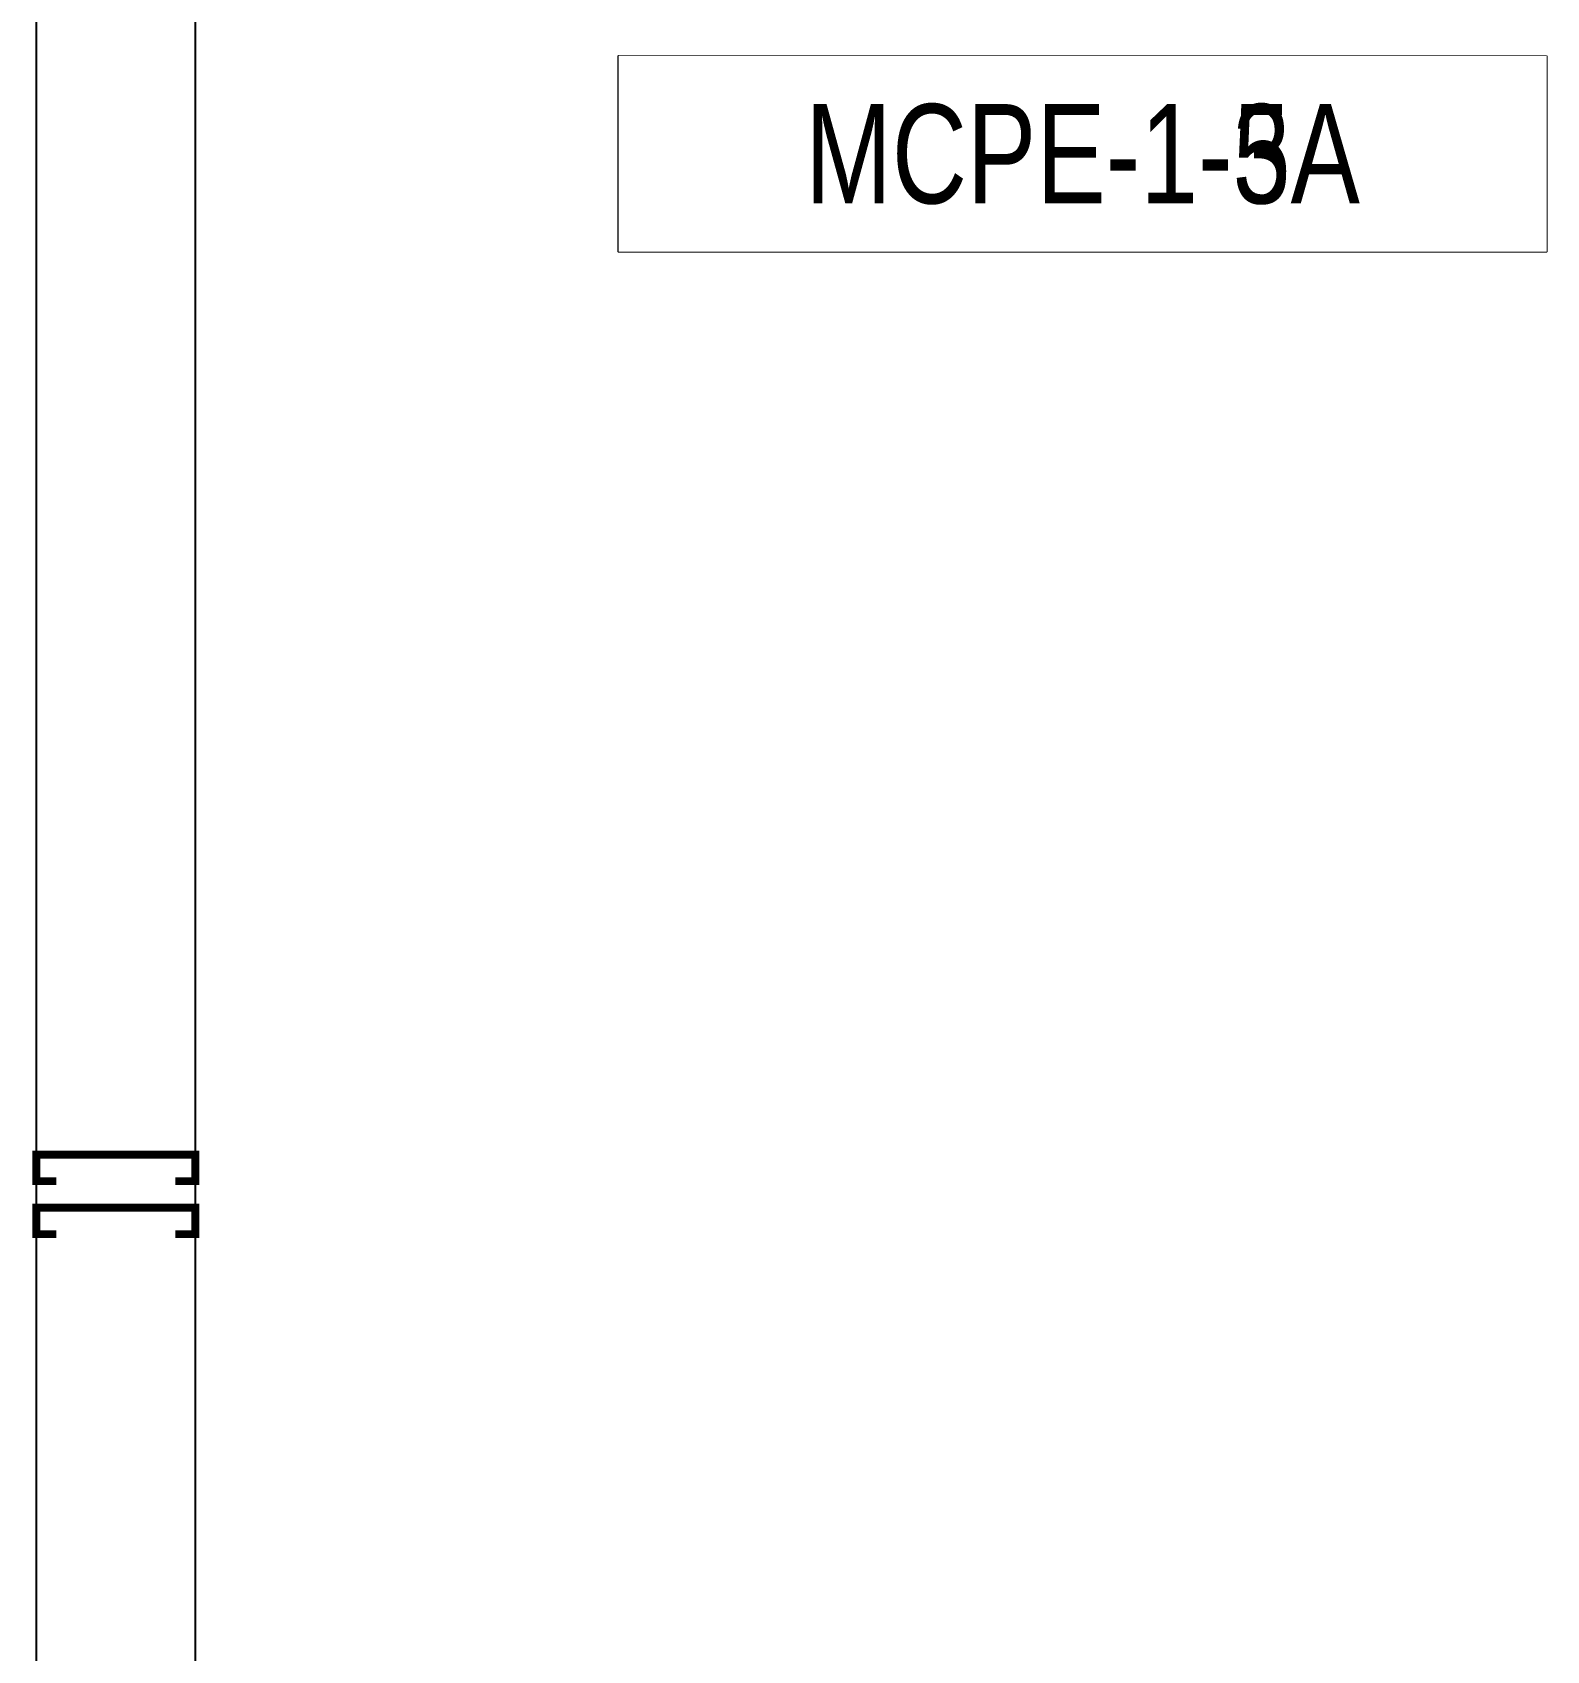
# Model space of a CAD drawing. Header units: millimetres. Extents: x 88028 to 500787, y -530175 to 1035835.
# Drawn here: x 113839 to 119554, y -255466 to -249357 of the extents above; entities that cross this region are included whole.
import ezdxf
from ezdxf.enums import TextEntityAlignment as Align

# ---------------------------------------------------------------- set-up
doc = ezdxf.new("R2010")
doc.units = ezdxf.units.MM
doc.header["$LTSCALE"] = 150
doc.linetypes.add('CONTINOUS', pattern=[0])
for name, color, linetype in [('------01 Motor Control Panel or Center', 4, 'Continuous'), ('-----26 Electrical Cable Tray', 200, 'Continuous'), ('-----26 Electrical Cable Tray_LV_공용', 200, 'Continuous')]:
    doc.layers.add(name, color=color, linetype=linetype)
doc.styles.add('ELEC', font='')
doc.styles.get('ELEC').set_extended_font_data('Dotum')

msp = doc.modelspace()

# ---------------------------------------------------------------- linework, layer by layer
at = {"layer": '------01 Motor Control Panel or Center', "linetype": 'CONTINOUS'}
msp.add_lwpolyline([(119554.1, -249445), (119554.1, -250185), (116051, -250185), (116051, -249445)], close=True, dxfattribs=at)
at = {"layer": '-----26 Electrical Cable Tray'}
msp.add_lwpolyline([(114453.6, -257295.4), (113853.6, -257295.4), (113853.6, -234417.4), (114453.6, -234417.4)], close=True, dxfattribs=at)
at = {"layer": '-----26 Electrical Cable Tray_LV_공용', "const_width": 30}
for points in [[(113928.6, -253693.7), (113853.6, -253693.7), (113853.6, -253593.7), (114453.6, -253593.7), (114453.6, -253693.7), (114378.6, -253693.7)], [(113928.6, -253893.7), (113853.6, -253893.7), (113853.6, -253793.7), (114453.6, -253793.7), (114453.6, -253893.7), (114378.6, -253893.7)]]:
    msp.add_lwpolyline(points, dxfattribs=at)

# ---------------------------------------------------------------- next in the draw order: wipeouts: each hides what was drawn before it
at = {"color": 1}
msp.add_wipeout([(116051, -249445), (119554.1, -249445), (119554.1, -250185), (116051, -250185)], dxfattribs=at).dxf.layer = '------01 Motor Control Panel or Center'

# ---------------------------------------------------------------- next in the draw order: linework, layer by layer
at = {"layer": '------01 Motor Control Panel or Center', "linetype": 'CONTINOUS'}
msp.add_lwpolyline([(119554.1, -249445), (119554.1, -250185), (116051, -250185), (116051, -249445)], close=True, dxfattribs=at)

# ---------------------------------------------------------------- next in the draw order: wipeouts: each hides what was drawn before it
at = {"color": 1}
msp.add_wipeout([(116051, -249445), (119554.1, -249445), (119554.1, -250185), (116051, -250185)], dxfattribs=at).dxf.layer = '------01 Motor Control Panel or Center'

# ---------------------------------------------------------------- next in the draw order: texts
at = {"layer": '------01 Motor Control Panel or Center', "linetype": 'CONTINOUS', "style": 'ELEC', "width": 0.8}
for s in ['MCPE-1-5A', 'MCPE-1-3A']:
    msp.add_text(s, height=375, dxfattribs=at).set_placement((117802.6, -249815, 0), align=Align.MIDDLE)

doc.saveas('drawing.dxf')
